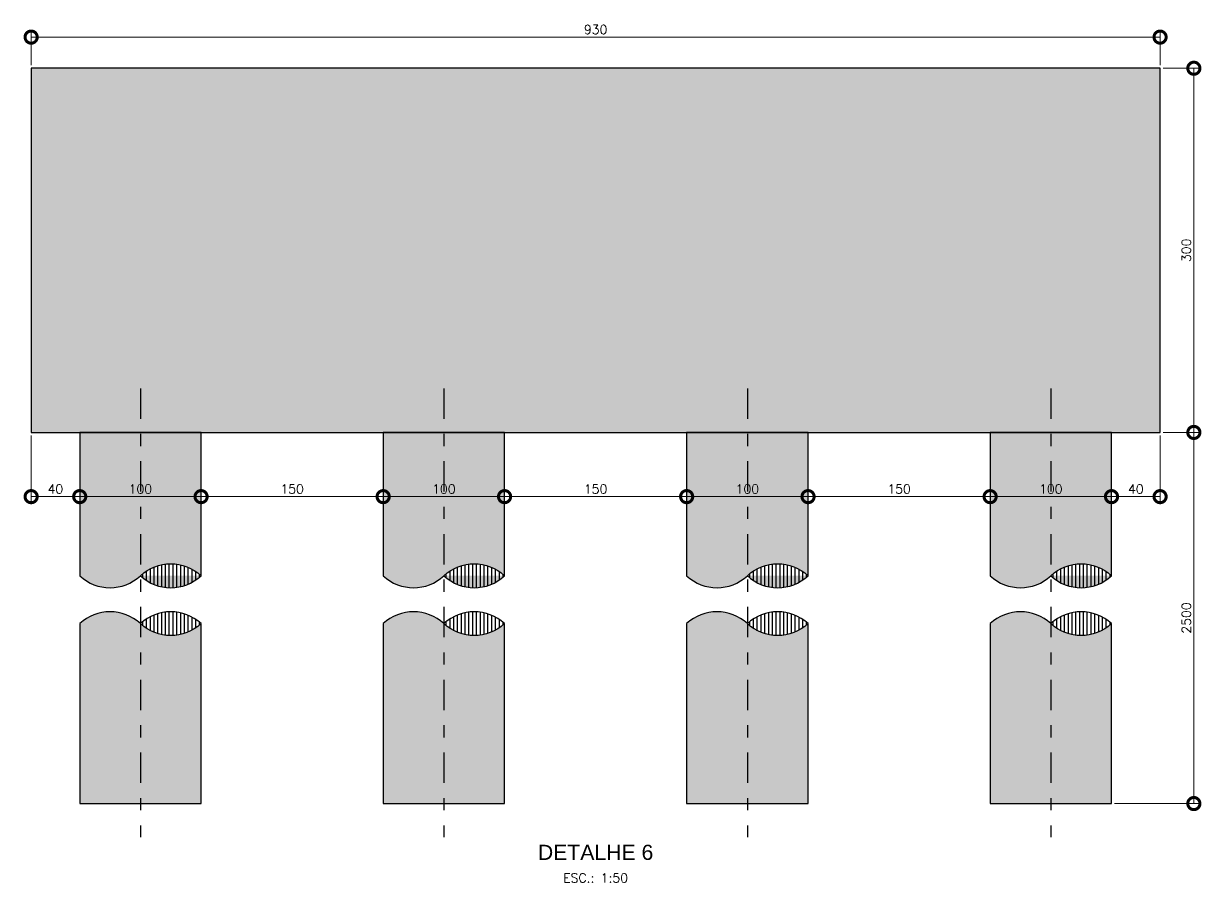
# Model space of a CAD drawing. Header units: metres. Extents: x 21 to 816, y 7 to 635.
# Drawn here: x 402.21 to 411.91, y 479.17 to 486.25 of the extents above; entities that cross this region are included whole.
import ezdxf
from ezdxf.enums import TextEntityAlignment as Align

# ---------------------------------------------------------------- set-up
doc = ezdxf.new("R2010")
doc.units = ezdxf.units.M
doc.header["$MEASUREMENT"] = 0
doc.linetypes.add('DASHDOT', pattern=[1, 0.5, -0.25, 0, -0.25])
for name, color, linetype, lineweight in [('Projeto_dimensão', 2, 'Continuous', 20), ('Projeto_texto-explicativo', 2, 'Continuous', 20), ('Projeto_texto-título', 3, 'Continuous', 35)]:
    doc.layers.add(name, color=color, linetype=linetype, lineweight=lineweight)
for name, color, linetype in [('Projeto_estaca-det', 2, 'Continuous'), ('Projeto_solid-concreto', 252, 'Continuous'), ('Projeto_viaduto-det-eixo', 7, 'DASHDOT')]:
    doc.layers.add(name, color=color, linetype=linetype)
doc.styles.add('DIMENSÃO-TEXTO', font='romans.shx')
doc.styles.add('TEXTO-EXPLICATIVO', font='romans.shx')
doc.styles.add('TEXTO-TÍTULO', font='ARIAL.TTF')
doc.dimstyles.new('DIMENSÕES_1-50M', dxfattribs={"dimtxt": 0.075, "dimasz": 0.2, "dimexe": 0.03755, "dimexo": 0.025, "dimgap": 0.025, "dimtad": 1, "dimdec": 0, "dimlfac": 100, "dimzin": 1, "dimtxsty": 'DIMENSÃO-TEXTO', "dimblk": 'DOTSMALL', "dimcen": 0.01, "dimclrd": 9, "dimclre": 9, "dimclrt": 256, "dimadec": 0, "dimazin": 0, "dimtfac": 1, "dimtdec": 0, "dimtmove": 0, "dimatfit": 3, "dimldrblk": 'DOTSMALL', "dimfxl": 0, "dimlwd": 5, "dimlwe": 5, "dimarcsym": 0})
pattern_1 = [(90, (0, 0), (-0.03125, 6.938893903907228e-18), [])]
pattern_2 = [(270, (0, 963.0020704898388), (-0.03125, -6.938893903907228e-18), [])]

# ---------------------------------------------------------------- blocks, each defined once
blk = doc.blocks.new('_DOTSMALL')
at = {"color": 0, "linetype": 'ByBlock', "const_width": 0.5}
blk.add_lwpolyline([(-0.0625, 0, 1), (0.0625, 0, 1)], format="xyb", close=True, dxfattribs=at)
blk = doc.blocks.new('*D133')
at = {"layer": 'DEFPOINTS', "color": 0}
for p in [(411.568098197867, 486.1355008659652), (402.2680981978669, 485.8789891043659), (411.568098197867, 485.8789891043659)]:
    blk.add_point(p, dxfattribs=at)
at = {"layer": 'Projeto_dimensão', "color": 9, "lineweight": 5}
for p, q in [((402.2680981978669, 485.9039891043658), (402.2680981978669, 486.1730508659653)), ((402.2680981978669, 486.1355008659652), (411.568098197867, 486.1355008659652)), ((411.568098197867, 485.9039891043659), (411.568098197867, 486.1730508659653))]:
    blk.add_line(p, q, dxfattribs=at)
at = {"layer": 'Projeto_dimensão', "color": 9, "lineweight": 5, "xscale": 0.2, "yscale": 0.2, "zscale": 0.2, "rotation": 180}
blk.add_blockref('_DOTSMALL', (402.2680981978669, 486.1355008659652), dxfattribs=at)
at = {"layer": 'Projeto_dimensão', "color": 9, "lineweight": 5, "xscale": 0.2, "yscale": 0.2, "zscale": 0.2}
blk.add_blockref('_DOTSMALL', (411.568098197867, 486.1355008659652), dxfattribs=at)
at = {"layer": 'Projeto_dimensão', "insert": (406.9180981978669, 486.1980008659652), "char_height": 0.075, "attachment_point": 5, "style": 'DIMENSÃO-TEXTO'}
blk.add_mtext('930', dxfattribs=at)
blk = doc.blocks.new('*D134')
at = {"layer": 'DEFPOINTS', "color": 0}
for p in [(411.568098197867, 485.8789891043659), (411.568098197867, 482.8789891043659), (411.8463257531009, 482.8789891043659)]:
    blk.add_point(p, dxfattribs=at)
at = {"layer": 'Projeto_dimensão', "color": 9, "lineweight": 5}
for p, q in [((411.5930981978669, 485.8789891043659), (411.8838757531009, 485.8789891043659)), ((411.8463257531009, 485.8789891043659), (411.8463257531009, 482.8789891043659)), ((411.5930981978669, 482.8789891043659), (411.8838757531009, 482.8789891043659))]:
    blk.add_line(p, q, dxfattribs=at)
at = {"layer": 'Projeto_dimensão', "color": 9, "lineweight": 5, "xscale": 0.2, "yscale": 0.2, "zscale": 0.2}
for p, rotation in [((411.8463257531009, 485.8789891043659), 90), ((411.8463257531009, 482.8789891043659), 270)]:
    blk.add_blockref('_DOTSMALL', p, dxfattribs=dict(at, rotation=rotation))
at = {"layer": 'Projeto_dimensão', "insert": (411.7838257531008, 484.378989104366), "char_height": 0.075, "attachment_point": 5, "rotation": 90, "style": 'DIMENSÃO-TEXTO'}
blk.add_mtext('300', dxfattribs=at)
blk = doc.blocks.new('*D135')
at = {"layer": 'DEFPOINTS', "color": 0}
for p in [(411.568098197867, 482.8789891043659), (411.1680981978669, 479.821643787588), (411.8463257531009, 479.821643787588)]:
    blk.add_point(p, dxfattribs=at)
at = {"layer": 'Projeto_dimensão', "color": 9, "lineweight": 5}
for p, q in [((411.5930981978669, 482.8789891043659), (411.8838757531009, 482.8789891043659)), ((411.8463257531009, 482.8789891043659), (411.8463257531009, 479.821643787588)), ((411.1930981978669, 479.821643787588), (411.8838757531009, 479.821643787588))]:
    blk.add_line(p, q, dxfattribs=at)
at = {"layer": 'Projeto_dimensão', "color": 9, "lineweight": 5, "xscale": 0.2, "yscale": 0.2, "zscale": 0.2}
for p, rotation in [((411.8463257531009, 482.8789891043659), 90), ((411.8463257531009, 479.821643787588), 270)]:
    blk.add_blockref('_DOTSMALL', p, dxfattribs=dict(at, rotation=rotation))
at = {"layer": 'Projeto_dimensão', "insert": (411.7838257531008, 481.3503164459771), "char_height": 0.075, "attachment_point": 5, "rotation": 90, "style": 'DIMENSÃO-TEXTO'}
blk.add_mtext('2500', dxfattribs=at)
blk = doc.blocks.new('*D136')
at = {"layer": 'DEFPOINTS', "color": 0}
for p in [(402.2680981978669, 482.8789891043659), (402.6680981978669, 482.8789891043659), (402.6680981978669, 482.3500139048693)]:
    blk.add_point(p, dxfattribs=at)
at = {"layer": 'Projeto_dimensão', "color": 9, "lineweight": 5}
for p, q in [((402.2680981978669, 482.853989104366), (402.2680981978669, 482.3124639048693)), ((402.2680981978669, 482.3500139048693), (402.6680981978669, 482.3500139048693))]:
    blk.add_line(p, q, dxfattribs=at)
at = {"layer": 'Projeto_dimensão', "color": 9, "lineweight": 5, "xscale": 0.2, "yscale": 0.2, "zscale": 0.2, "rotation": 180}
blk.add_blockref('_DOTSMALL', (402.2680981978669, 482.3500139048693), dxfattribs=at)
at = {"layer": 'Projeto_dimensão', "color": 9, "lineweight": 5, "xscale": 0.2, "yscale": 0.2, "zscale": 0.2}
blk.add_blockref('_DOTSMALL', (402.6680981978669, 482.3500139048693), dxfattribs=at)
at = {"layer": 'Projeto_dimensão', "insert": (402.4680981978669, 482.4125139048693), "char_height": 0.075, "attachment_point": 5, "style": 'DIMENSÃO-TEXTO'}
blk.add_mtext('40', dxfattribs=at)
blk = doc.blocks.new('*D137')
at = {"layer": 'DEFPOINTS', "color": 0}
for p in [(402.6680981978669, 482.8789891043659), (403.6680981978669, 482.8789891043659), (403.6680981978669, 482.3500139048693)]:
    blk.add_point(p, dxfattribs=at)
at = {"layer": 'Projeto_dimensão', "color": 9, "lineweight": 5}
for p, q in [((402.6680981978669, 482.853989104366), (402.6680981978669, 482.3124639048693)), ((403.6680981978669, 482.853989104366), (403.6680981978669, 482.3124639048693)), ((402.6680981978669, 482.3500139048693), (403.6680981978669, 482.3500139048693))]:
    blk.add_line(p, q, dxfattribs=at)
at = {"layer": 'Projeto_dimensão', "color": 9, "lineweight": 5, "xscale": 0.2, "yscale": 0.2, "zscale": 0.2, "rotation": 180}
blk.add_blockref('_DOTSMALL', (402.6680981978669, 482.3500139048693), dxfattribs=at)
at = {"layer": 'Projeto_dimensão', "color": 9, "lineweight": 5, "xscale": 0.2, "yscale": 0.2, "zscale": 0.2}
blk.add_blockref('_DOTSMALL', (403.6680981978669, 482.3500139048693), dxfattribs=at)
at = {"layer": 'Projeto_dimensão', "insert": (403.1680981978669, 482.4125139048693), "char_height": 0.075, "attachment_point": 5, "style": 'DIMENSÃO-TEXTO'}
blk.add_mtext('100', dxfattribs=at)
blk = doc.blocks.new('*D138')
at = {"layer": 'DEFPOINTS', "color": 0}
for p in [(403.6680981978669, 482.8789891043659), (405.1680981978669, 482.8789891043659), (405.1680981978669, 482.3500139048693)]:
    blk.add_point(p, dxfattribs=at)
at = {"layer": 'Projeto_dimensão', "color": 9, "lineweight": 5}
for p, q in [((403.6680981978669, 482.853989104366), (403.6680981978669, 482.3124639048693)), ((405.1680981978669, 482.853989104366), (405.1680981978669, 482.3124639048693)), ((403.6680981978669, 482.3500139048693), (405.1680981978669, 482.3500139048693))]:
    blk.add_line(p, q, dxfattribs=at)
at = {"layer": 'Projeto_dimensão', "color": 9, "lineweight": 5, "xscale": 0.2, "yscale": 0.2, "zscale": 0.2, "rotation": 180}
blk.add_blockref('_DOTSMALL', (403.6680981978669, 482.3500139048693), dxfattribs=at)
at = {"layer": 'Projeto_dimensão', "color": 9, "lineweight": 5, "xscale": 0.2, "yscale": 0.2, "zscale": 0.2}
blk.add_blockref('_DOTSMALL', (405.1680981978669, 482.3500139048693), dxfattribs=at)
at = {"layer": 'Projeto_dimensão', "insert": (404.4180981978669, 482.4125139048693), "char_height": 0.075, "attachment_point": 5, "style": 'DIMENSÃO-TEXTO'}
blk.add_mtext('150', dxfattribs=at)
blk = doc.blocks.new('*D139')
at = {"layer": 'DEFPOINTS', "color": 0}
for p in [(405.1680981978669, 482.8789891043659), (406.1680981978669, 482.8789891043659), (406.1680981978669, 482.3500139048693)]:
    blk.add_point(p, dxfattribs=at)
at = {"layer": 'Projeto_dimensão', "color": 9, "lineweight": 5}
for p, q in [((405.1680981978669, 482.853989104366), (405.1680981978669, 482.3124639048693)), ((406.1680981978669, 482.853989104366), (406.1680981978669, 482.3124639048693)), ((405.1680981978669, 482.3500139048693), (406.1680981978669, 482.3500139048693))]:
    blk.add_line(p, q, dxfattribs=at)
at = {"layer": 'Projeto_dimensão', "color": 9, "lineweight": 5, "xscale": 0.2, "yscale": 0.2, "zscale": 0.2, "rotation": 180}
blk.add_blockref('_DOTSMALL', (405.1680981978669, 482.3500139048693), dxfattribs=at)
at = {"layer": 'Projeto_dimensão', "color": 9, "lineweight": 5, "xscale": 0.2, "yscale": 0.2, "zscale": 0.2}
blk.add_blockref('_DOTSMALL', (406.1680981978669, 482.3500139048693), dxfattribs=at)
at = {"layer": 'Projeto_dimensão', "insert": (405.6680981978669, 482.4125139048693), "char_height": 0.075, "attachment_point": 5, "style": 'DIMENSÃO-TEXTO'}
blk.add_mtext('100', dxfattribs=at)
blk = doc.blocks.new('*D140')
at = {"layer": 'DEFPOINTS', "color": 0}
for p in [(406.1680981978669, 482.8789891043659), (407.6680981978669, 482.8789891043659), (407.6680981978669, 482.3500139048693)]:
    blk.add_point(p, dxfattribs=at)
at = {"layer": 'Projeto_dimensão', "color": 9, "lineweight": 5}
for p, q in [((406.1680981978669, 482.853989104366), (406.1680981978669, 482.3124639048693)), ((407.6680981978669, 482.853989104366), (407.6680981978669, 482.3124639048693)), ((406.1680981978669, 482.3500139048693), (407.6680981978669, 482.3500139048693))]:
    blk.add_line(p, q, dxfattribs=at)
at = {"layer": 'Projeto_dimensão', "color": 9, "lineweight": 5, "xscale": 0.2, "yscale": 0.2, "zscale": 0.2, "rotation": 180}
blk.add_blockref('_DOTSMALL', (406.1680981978669, 482.3500139048693), dxfattribs=at)
at = {"layer": 'Projeto_dimensão', "color": 9, "lineweight": 5, "xscale": 0.2, "yscale": 0.2, "zscale": 0.2}
blk.add_blockref('_DOTSMALL', (407.6680981978669, 482.3500139048693), dxfattribs=at)
at = {"layer": 'Projeto_dimensão', "insert": (406.9180981978669, 482.4125139048693), "char_height": 0.075, "attachment_point": 5, "style": 'DIMENSÃO-TEXTO'}
blk.add_mtext('150', dxfattribs=at)
blk = doc.blocks.new('*D141')
at = {"layer": 'DEFPOINTS', "color": 0}
for p in [(407.6680981978669, 482.8789891043659), (408.6680981978669, 482.8789891043659), (408.6680981978669, 482.3500139048693)]:
    blk.add_point(p, dxfattribs=at)
at = {"layer": 'Projeto_dimensão', "color": 9, "lineweight": 5}
for p, q in [((407.6680981978669, 482.853989104366), (407.6680981978669, 482.3124639048693)), ((408.6680981978669, 482.853989104366), (408.6680981978669, 482.3124639048693)), ((407.6680981978669, 482.3500139048693), (408.6680981978669, 482.3500139048693))]:
    blk.add_line(p, q, dxfattribs=at)
at = {"layer": 'Projeto_dimensão', "color": 9, "lineweight": 5, "xscale": 0.2, "yscale": 0.2, "zscale": 0.2, "rotation": 180}
blk.add_blockref('_DOTSMALL', (407.6680981978669, 482.3500139048693), dxfattribs=at)
at = {"layer": 'Projeto_dimensão', "color": 9, "lineweight": 5, "xscale": 0.2, "yscale": 0.2, "zscale": 0.2}
blk.add_blockref('_DOTSMALL', (408.6680981978669, 482.3500139048693), dxfattribs=at)
at = {"layer": 'Projeto_dimensão', "insert": (408.1680981978669, 482.4125139048693), "char_height": 0.075, "attachment_point": 5, "style": 'DIMENSÃO-TEXTO'}
blk.add_mtext('100', dxfattribs=at)
blk = doc.blocks.new('*D142')
at = {"layer": 'DEFPOINTS', "color": 0}
for p in [(408.6680981978669, 482.8789891043659), (410.168098197867, 482.8789891043659), (410.168098197867, 482.3500139048693)]:
    blk.add_point(p, dxfattribs=at)
at = {"layer": 'Projeto_dimensão', "color": 9, "lineweight": 5}
for p, q in [((408.6680981978669, 482.853989104366), (408.6680981978669, 482.3124639048693)), ((410.168098197867, 482.853989104366), (410.168098197867, 482.3124639048693)), ((408.6680981978669, 482.3500139048693), (410.168098197867, 482.3500139048693))]:
    blk.add_line(p, q, dxfattribs=at)
at = {"layer": 'Projeto_dimensão', "color": 9, "lineweight": 5, "xscale": 0.2, "yscale": 0.2, "zscale": 0.2, "rotation": 180}
blk.add_blockref('_DOTSMALL', (408.6680981978669, 482.3500139048693), dxfattribs=at)
at = {"layer": 'Projeto_dimensão', "color": 9, "lineweight": 5, "xscale": 0.2, "yscale": 0.2, "zscale": 0.2}
blk.add_blockref('_DOTSMALL', (410.168098197867, 482.3500139048693), dxfattribs=at)
at = {"layer": 'Projeto_dimensão', "insert": (409.4180981978669, 482.4125139048693), "char_height": 0.075, "attachment_point": 5, "style": 'DIMENSÃO-TEXTO'}
blk.add_mtext('150', dxfattribs=at)
blk = doc.blocks.new('*D143')
at = {"layer": 'DEFPOINTS', "color": 0}
for p in [(410.168098197867, 482.8789891043659), (411.168098197867, 482.8789891043659), (411.168098197867, 482.3500139048693)]:
    blk.add_point(p, dxfattribs=at)
at = {"layer": 'Projeto_dimensão', "color": 9, "lineweight": 5}
for p, q in [((410.168098197867, 482.853989104366), (410.168098197867, 482.3124639048693)), ((411.168098197867, 482.853989104366), (411.168098197867, 482.3124639048693)), ((410.168098197867, 482.3500139048693), (411.168098197867, 482.3500139048693))]:
    blk.add_line(p, q, dxfattribs=at)
at = {"layer": 'Projeto_dimensão', "color": 9, "lineweight": 5, "xscale": 0.2, "yscale": 0.2, "zscale": 0.2, "rotation": 180}
blk.add_blockref('_DOTSMALL', (410.168098197867, 482.3500139048693), dxfattribs=at)
at = {"layer": 'Projeto_dimensão', "color": 9, "lineweight": 5, "xscale": 0.2, "yscale": 0.2, "zscale": 0.2}
blk.add_blockref('_DOTSMALL', (411.168098197867, 482.3500139048693), dxfattribs=at)
at = {"layer": 'Projeto_dimensão', "insert": (410.668098197867, 482.4125139048693), "char_height": 0.075, "attachment_point": 5, "style": 'DIMENSÃO-TEXTO'}
blk.add_mtext('100', dxfattribs=at)
blk = doc.blocks.new('*D144')
at = {"layer": 'DEFPOINTS', "color": 0}
for p in [(411.168098197867, 482.8789891043659), (411.568098197867, 482.8789891043659), (411.568098197867, 482.3500139048693)]:
    blk.add_point(p, dxfattribs=at)
at = {"layer": 'Projeto_dimensão', "color": 9, "lineweight": 5}
for p, q in [((411.168098197867, 482.853989104366), (411.168098197867, 482.3124639048693)), ((411.568098197867, 482.853989104366), (411.568098197867, 482.3124639048693)), ((411.168098197867, 482.3500139048693), (411.568098197867, 482.3500139048693))]:
    blk.add_line(p, q, dxfattribs=at)
at = {"layer": 'Projeto_dimensão', "color": 9, "lineweight": 5, "xscale": 0.2, "yscale": 0.2, "zscale": 0.2, "rotation": 180}
blk.add_blockref('_DOTSMALL', (411.168098197867, 482.3500139048693), dxfattribs=at)
at = {"layer": 'Projeto_dimensão', "color": 9, "lineweight": 5, "xscale": 0.2, "yscale": 0.2, "zscale": 0.2}
blk.add_blockref('_DOTSMALL', (411.568098197867, 482.3500139048693), dxfattribs=at)
at = {"layer": 'Projeto_dimensão', "insert": (411.368098197867, 482.4125139048693), "char_height": 0.075, "attachment_point": 5, "style": 'DIMENSÃO-TEXTO'}
blk.add_mtext('40', dxfattribs=at)

msp = doc.modelspace()

# ---------------------------------------------------------------- hatches: boundary and pattern name
at = {"layer": 'Projeto_solid-concreto'}
msp.add_hatch(color=256, dxfattribs=at).paths.add_polyline_path([(402.2680981978669, 482.8789891043659), (411.568098197867, 482.8789891043659), (411.568098197867, 485.8789891043659), (402.2680981978669, 485.8789891043659)])
h = msp.add_hatch(color=256, dxfattribs=at)
edge = h.paths.add_edge_path()
edge.add_line((406.1680981978669, 481.6983884535514), (406.1680981978669, 482.8789891043659))
edge.add_line((406.1680981978669, 482.8789891043659), (405.1680981978669, 482.8789891043659))
edge.add_line((405.1680981978669, 482.8789891043659), (405.1680981978669, 481.6983884535514))
edge.add_arc((405.4180981978669, 481.9656558673935), 0.3659670347201232, 226.9119369574804, 313.0880630425195)
edge.add_arc((405.9180981978669, 481.4311210397094), 0.3659670347200817, 46.911936957474325, 133.0880630425256, ccw=False)
edge = h.paths.add_edge_path()
edge.add_line((403.6680981978669, 481.6983884535514), (403.6680981978669, 482.8789891043659))
edge.add_line((403.6680981978669, 482.8789891043659), (402.6680981978669, 482.8789891043659))
edge.add_line((402.6680981978669, 482.8789891043659), (402.6680981978669, 481.6983884535514))
edge.add_arc((402.9180981978669, 481.9656558673935), 0.3659670347201232, 226.9119369574804, 313.0880630425195)
edge.add_arc((403.4180981978669, 481.4311210397094), 0.3659670347200817, 46.911936957474325, 133.0880630425256, ccw=False)
edge = h.paths.add_edge_path()
edge.add_line((408.6680981978669, 481.6983884535514), (408.6680981978669, 482.8789891043659))
edge.add_line((408.6680981978669, 482.8789891043659), (407.6680981978669, 482.8789891043659))
edge.add_line((407.6680981978669, 482.8789891043659), (407.6680981978669, 481.6983884535514))
edge.add_arc((407.9180981978669, 481.9656558673935), 0.3659670347201232, 226.9119369574804, 313.0880630425195)
edge.add_arc((408.4180981978669, 481.4311210397094), 0.3659670347200817, 46.911936957474325, 133.0880630425256, ccw=False)
edge = h.paths.add_edge_path()
edge.add_line((411.168098197867, 481.6983884535514), (411.168098197867, 482.8789891043659))
edge.add_line((411.168098197867, 482.8789891043659), (410.168098197867, 482.8789891043659))
edge.add_line((410.168098197867, 482.8789891043659), (410.168098197867, 481.6983884535514))
edge.add_arc((410.418098197867, 481.9656558673935), 0.3659670347201232, 226.9119369574804, 313.0880630425195)
edge.add_arc((410.918098197867, 481.4311210397094), 0.3659670347200817, 46.911936957474325, 133.0880630425256, ccw=False)
edge = h.paths.add_edge_path()
edge.add_arc((405.9180981978669, 481.9656558673934), 0.3659670347201024, 226.9119369574744, 313.0880630425231)
edge.add_arc((403.4180981978669, 481.9656558673934), 0.3659670347201024, 226.9119369574744, 313.0880630425231)
edge.add_arc((408.4180981978669, 481.9656558673934), 0.3659670347201024, 226.9119369574744, 313.0880630425231)
edge.add_arc((410.918098197867, 481.9656558673934), 0.3659670347201024, 226.9119369574744, 313.0880630425231)
h = msp.add_hatch(dxfattribs=at)
h.set_pattern_fill('ANSI31', color=9, scale=0.25, angle=45, style=0)
h.set_pattern_definition(pattern_1)
h.paths.add_polyline_path([(403.1680981978669, 481.6983884535514, 0.3947984835121037), (403.6680981978668, 481.6983884535514, 0.3947984835121131)])
h = msp.add_hatch(dxfattribs=at)
h.set_pattern_fill('ANSI31', color=9, scale=0.25, angle=45, style=0)
h.set_pattern_definition(pattern_1)
h.paths.add_polyline_path([(405.6680981978669, 481.6983884535514, 0.3947984835121037), (406.1680981978669, 481.6983884535514, 0.3947984835121131)])
h = msp.add_hatch(dxfattribs=at)
h.set_pattern_fill('ANSI31', color=9, scale=0.25, angle=45, style=0)
h.set_pattern_definition(pattern_1)
h.paths.add_polyline_path([(408.1680981978669, 481.6983884535514, 0.3947984835121037), (408.6680981978669, 481.6983884535514, 0.3947984835121131)])
h = msp.add_hatch(dxfattribs=at)
h.set_pattern_fill('ANSI31', color=9, scale=0.25, angle=45, style=0)
h.set_pattern_definition(pattern_1)
h.paths.add_polyline_path([(410.668098197867, 481.6983884535514, 0.3947984835121037), (411.1680981978669, 481.6983884535514, 0.3947984835121131)])
h = msp.add_hatch(color=256, dxfattribs=at)
edge = h.paths.add_edge_path()
edge.add_line((406.1680981978669, 479.821643787588), (406.1680981978669, 481.3036820362875))
edge.add_arc((405.9180981978669, 481.5709494501295), 0.3659670347201232, 226.9119369574804, 313.08806304251954, ccw=False)
edge.add_arc((405.4180981978669, 481.0364146224454), 0.3659670347201232, 46.91193695748043, 133.0880630425196)
edge.add_line((405.1680981978669, 481.3036820362875), (405.1680981978669, 479.821643787588))
edge.add_line((405.1680981978669, 479.821643787588), (406.1680981978669, 479.821643787588))
edge = h.paths.add_edge_path()
edge.add_line((403.6680981978669, 479.821643787588), (403.6680981978669, 481.3036820362875))
edge.add_arc((403.4180981978669, 481.5709494501295), 0.3659670347201232, 226.9119369574804, 313.08806304251954, ccw=False)
edge.add_arc((402.9180981978669, 481.0364146224454), 0.3659670347201232, 46.91193695748043, 133.0880630425196)
edge.add_line((402.6680981978669, 481.3036820362875), (402.6680981978669, 479.821643787588))
edge.add_line((402.6680981978669, 479.821643787588), (403.6680981978669, 479.821643787588))
edge = h.paths.add_edge_path()
edge.add_line((408.6680981978669, 479.821643787588), (408.6680981978669, 481.3036820362875))
edge.add_arc((408.4180981978669, 481.5709494501295), 0.3659670347201232, 226.9119369574804, 313.08806304251954, ccw=False)
edge.add_arc((407.9180981978669, 481.0364146224454), 0.3659670347201232, 46.91193695748043, 133.0880630425196)
edge.add_line((407.6680981978669, 481.3036820362875), (407.6680981978669, 479.821643787588))
edge.add_line((407.6680981978669, 479.821643787588), (408.6680981978669, 479.821643787588))
edge = h.paths.add_edge_path()
edge.add_line((411.168098197867, 479.821643787588), (411.168098197867, 481.3036820362875))
edge.add_arc((410.918098197867, 481.5709494501295), 0.3659670347201232, 226.9119369574804, 313.08806304251954, ccw=False)
edge.add_arc((410.418098197867, 481.0364146224454), 0.3659670347201232, 46.91193695748043, 133.0880630425196)
edge.add_line((410.168098197867, 481.3036820362875), (410.168098197867, 479.8216437875879))
edge.add_line((410.168098197867, 479.8216437875879), (411.168098197867, 479.821643787588))
h = msp.add_hatch(dxfattribs=at)
h.set_pattern_fill('ANSI31', color=9, scale=0.25, angle=45, style=0)
h.set_pattern_definition(pattern_2)
h.paths.add_polyline_path([(403.1680981978669, 481.3036820362875, -0.3947984835121037), (403.6680981978668, 481.3036820362874, -0.3947984835121131)])
h = msp.add_hatch(dxfattribs=at)
h.set_pattern_fill('ANSI31', color=9, scale=0.25, angle=45, style=0)
h.set_pattern_definition(pattern_2)
h.paths.add_polyline_path([(405.6680981978669, 481.3036820362875, -0.3947984835121037), (406.1680981978669, 481.3036820362874, -0.3947984835121131)])
h = msp.add_hatch(dxfattribs=at)
h.set_pattern_fill('ANSI31', color=9, scale=0.25, angle=45, style=0)
h.set_pattern_definition(pattern_2)
h.paths.add_polyline_path([(408.1680981978669, 481.3036820362875, -0.3947984835121037), (408.6680981978669, 481.3036820362874, -0.3947984835121131)])
h = msp.add_hatch(dxfattribs=at)
h.set_pattern_fill('ANSI31', color=9, scale=0.25, angle=45, style=0)
h.set_pattern_definition(pattern_2)
h.paths.add_polyline_path([(410.668098197867, 481.3036820362875, -0.3947984835121037), (411.1680981978669, 481.3036820362874, -0.3947984835121131)])

# ---------------------------------------------------------------- linework, layer by layer
at = {"layer": 'Projeto_estaca-det', "color": 3}
msp.add_lwpolyline([(402.2680981978669, 482.8789891043659), (411.568098197867, 482.8789891043659), (411.568098197867, 485.8789891043659), (402.2680981978669, 485.8789891043659)], close=True, dxfattribs=at)
for points in [[(403.6680981978669, 481.6983884535514), (403.6680981978669, 482.8789891043659), (402.6680981978669, 482.8789891043659), (402.6680981978669, 481.6983884535514, 0.3947984835121571), (403.1680981978669, 481.6983884535514, -0.3947984835121746)], [(406.1680981978669, 481.6983884535514), (406.1680981978669, 482.8789891043659), (405.1680981978669, 482.8789891043659), (405.1680981978669, 481.6983884535514, 0.3947984835121571), (405.6680981978669, 481.6983884535514, -0.3947984835121746)], [(408.6680981978669, 481.6983884535514), (408.6680981978669, 482.8789891043659), (407.6680981978669, 482.8789891043659), (407.6680981978669, 481.6983884535514, 0.3947984835121571), (408.1680981978669, 481.6983884535514, -0.3947984835121746)], [(411.168098197867, 481.6983884535514), (411.168098197867, 482.8789891043659), (410.168098197867, 482.8789891043659), (410.168098197867, 481.6983884535514, 0.3947984835121571), (410.668098197867, 481.6983884535514, -0.3947984835121746)], [(403.6680981978669, 479.821643787588), (403.6680981978669, 481.3036820362875, -0.3947984835121648), (403.1680981978669, 481.3036820362875, 0.394798483512157), (402.6680981978669, 481.3036820362875), (402.6680981978669, 479.821643787588)], [(406.1680981978669, 479.821643787588), (406.1680981978669, 481.3036820362875, -0.3947984835121648), (405.6680981978669, 481.3036820362875, 0.394798483512157), (405.1680981978669, 481.3036820362875), (405.1680981978669, 479.821643787588)], [(408.6680981978669, 479.821643787588), (408.6680981978669, 481.3036820362875, -0.3947984835121648), (408.1680981978669, 481.3036820362875, 0.394798483512157), (407.6680981978669, 481.3036820362875), (407.6680981978669, 479.821643787588)], [(411.168098197867, 479.821643787588), (411.168098197867, 481.3036820362875, -0.3947984835121648), (410.668098197867, 481.3036820362875, 0.394798483512157), (410.168098197867, 481.3036820362875), (410.168098197867, 479.8216437875879)]]:
    msp.add_lwpolyline(points, format="xyb", close=True, dxfattribs=at)
for centre, radius, start, end in [((403.4180981978669, 481.9656558673934), 0.3659670347201024, 226.9119369574744, 313.0880630425231), ((405.9180981978669, 481.9656558673934), 0.3659670347201024, 226.9119369574744, 313.0880630425231), ((408.4180981978669, 481.9656558673934), 0.3659670347201024, 226.9119369574744, 313.0880630425231), ((410.918098197867, 481.9656558673934), 0.3659670347201024, 226.9119369574744, 313.0880630425231), ((403.4180981978669, 481.0364146224454), 0.3659670347200817, 46.91193695747778, 133.0880630425262), ((405.9180981978669, 481.0364146224454), 0.3659670347200817, 46.91193695747778, 133.0880630425262), ((408.4180981978669, 481.0364146224454), 0.3659670347200817, 46.91193695747778, 133.0880630425262), ((410.918098197867, 481.0364146224454), 0.3659670347200817, 46.91193695747778, 133.0880630425262)]:
    msp.add_arc(centre, radius, start, end, dxfattribs=at)
at = {"layer": 'Projeto_viaduto-det-eixo', "ltscale": 0.5}
for points in [[(403.1680981978669, 483.241235899595), (403.1680981978669, 479.5445558621084)], [(405.6680981978669, 483.241235899595), (405.6680981978669, 479.5445558621084)], [(408.1680981978669, 483.241235899595), (408.1680981978669, 479.5445558621084)], [(410.668098197867, 483.241235899595), (410.668098197867, 479.5445558621084)]]:
    msp.add_lwpolyline(points, dxfattribs=at)

# ---------------------------------------------------------------- texts
at = {"layer": 'Projeto_texto-explicativo', "style": 'TEXTO-EXPLICATIVO'}
msp.add_text('ESC.: 1:50', height=0.075, dxfattribs=at).set_placement((406.9180981978669, 479.2093164070506), align=Align.MIDDLE_CENTER)
at = {"layer": 'Projeto_texto-título', "style": 'TEXTO-TÍTULO'}
msp.add_text('DETALHE 6', height=0.125, dxfattribs=at).set_placement((406.9180981978669, 479.4197221339912), align=Align.MIDDLE_CENTER)

# ---------------------------------------------------------------- dimensions: what is measured, and where the dimension line sits
at = {"layer": 'Projeto_dimensão'}
dim = msp.add_linear_dim(base=(411.568098197867, 486.1355008659652), p1=(402.2680981978669, 485.8789891043659), p2=(411.568098197867, 485.8789891043659), dimstyle='DIMENSÕES_1-50M', dxfattribs=at)
dim.commit()
dim.dimension.update_dxf_attribs({"geometry": '*D133', "text_midpoint": (406.9180981978669, 486.1980008659652)})
dim = msp.add_linear_dim(base=(411.8463257531009, 482.8789891043659), p1=(411.568098197867, 485.8789891043659), p2=(411.568098197867, 482.8789891043659), angle=90, dimstyle='DIMENSÕES_1-50M', dxfattribs=at)
dim.commit()
dim.dimension.update_dxf_attribs({"geometry": '*D134', "text_midpoint": (411.7838257531008, 484.378989104366)})
dim = msp.add_linear_dim(base=(411.8463257531009, 479.821643787588), p1=(411.568098197867, 482.8789891043659), p2=(411.1680981978669, 479.821643787588), angle=90, text='2500', dimstyle='DIMENSÕES_1-50M', override={"dimtmove": 1}, dxfattribs=at)
dim.commit()
dim.dimension.update_dxf_attribs({"geometry": '*D135', "text_midpoint": (411.7838257531008, 481.3503164459771)})
for base, p1, p2, override, picture, middle in [((402.6680981978669, 482.3500139048693), (402.2680981978669, 482.8789891043659), (402.6680981978669, 482.8789891043659), {"dimse2": 1, "dimtmove": 1}, '*D136', (402.4680981978669, 482.4125139048693)), ((403.6680981978669, 482.3500139048693), (402.6680981978669, 482.8789891043659), (403.6680981978669, 482.8789891043659), {"dimtmove": 1}, '*D137', (403.1680981978669, 482.4125139048693)), ((405.1680981978669, 482.3500139048693), (403.6680981978669, 482.8789891043659), (405.1680981978669, 482.8789891043659), {"dimtmove": 1}, '*D138', (404.4180981978669, 482.4125139048693)), ((406.1680981978669, 482.3500139048693), (405.1680981978669, 482.8789891043659), (406.1680981978669, 482.8789891043659), {"dimtmove": 1}, '*D139', (405.6680981978669, 482.4125139048693)), ((407.6680981978669, 482.3500139048693), (406.1680981978669, 482.8789891043659), (407.6680981978669, 482.8789891043659), {"dimtmove": 1}, '*D140', (406.9180981978669, 482.4125139048693)), ((408.6680981978669, 482.3500139048693), (407.6680981978669, 482.8789891043659), (408.6680981978669, 482.8789891043659), {"dimtmove": 1}, '*D141', (408.1680981978669, 482.4125139048693)), ((410.168098197867, 482.3500139048693), (408.6680981978669, 482.8789891043659), (410.168098197867, 482.8789891043659), {"dimtmove": 1}, '*D142', (409.4180981978669, 482.4125139048693)), ((411.168098197867, 482.3500139048693), (410.168098197867, 482.8789891043659), (411.168098197867, 482.8789891043659), {"dimtmove": 1}, '*D143', (410.668098197867, 482.4125139048693)), ((411.568098197867, 482.3500139048693), (411.168098197867, 482.8789891043659), (411.568098197867, 482.8789891043659), {"dimtmove": 1}, '*D144', (411.368098197867, 482.4125139048693))]:
    dim = msp.add_linear_dim(base=base, p1=p1, p2=p2, dimstyle='DIMENSÕES_1-50M', override=override, dxfattribs=at)
    dim.commit()
    dim.dimension.update_dxf_attribs({"geometry": picture, "text_midpoint": middle})

doc.saveas('drawing.dxf')
